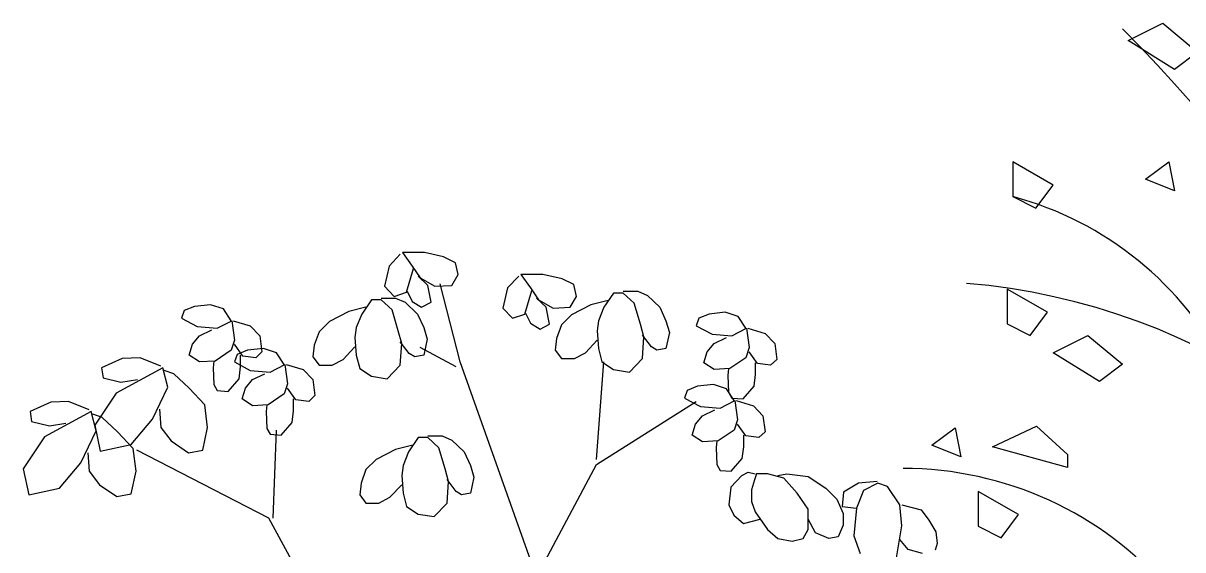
# Model space of a CAD drawing. Header units: millimetres. Extents: x 573003 to 1294762, y -9906 to 413061.
# Drawn here: x 679852.4 to 680322.8, y 38159.5 to 38373 of the extents above; entities that cross this region are included whole.
import ezdxf

# ---------------------------------------------------------------- set-up
doc = ezdxf.new("R2010")
doc.units = ezdxf.units.MM
doc.header["$MEASUREMENT"] = 0
doc.layers.add('A-ELEV-PATT 2', color=252, linetype='Continuous')
doc.layers.add('A-ELEV-PATT 3', color=251, linetype='Continuous')

# ---------------------------------------------------------------- blocks, each defined once
blk = doc.blocks.new('STREE11')
for p, q in [((-0.04929, 0.98422), (-0.05776, 0.97517)), ((-0.0477, 0.98551), (-0.04029, 0.97517)), ((-0.03076, 0.98551), (-0.0477, 0.98551)), ((-0.01594, 0.98228), (-0.03076, 0.98551)), ((-0.00694, 0.97776), (-0.01594, 0.98228)), ((-0.05776, 0.97517), (-0.06147, 0.95966)), ((-0.04453, 0.95513), (-0.03923, 0.97323)), ((-0.04029, 0.97517), (-0.03394, 0.96612)), ((-0.00482, 0.96871), (-0.00694, 0.97776)), ((-0.02812, 0.9603), (-0.03553, 0.96741)), ((-0.03394, 0.96612), (-0.02282, 0.95966)), ((-0.00959, 0.9603), (-0.00482, 0.96871)), ((0.04176, 0.96741), (0.03329, 0.95836)), ((0.04335, 0.96871), (0.05076, 0.95836)), ((0.06029, 0.96871), (0.04335, 0.96871)), ((0.07511, 0.96547), (0.06029, 0.96871)), ((0.08411, 0.96095), (0.07511, 0.96547)), ((-0.06147, 0.95966), (-0.05406, 0.9519)), ((-0.05406, 0.9519), (-0.04453, 0.95513)), ((-0.044, 0.95578), (-0.04029, 0.94802)), ((-0.02547, 0.94737), (-0.02812, 0.9603)), ((-0.02282, 0.95966), (-0.00959, 0.9603)), ((-0.00324, 0.90148), (-0.01859, 0.9616)), ((0.03329, 0.95836), (0.02958, 0.94285)), ((0.04652, 0.93832), (0.05182, 0.95642)), ((0.05076, 0.95836), (0.05711, 0.94931)), ((0.08623, 0.9519), (0.08411, 0.96095)), ((0.11481, 0.95448), (0.1074, 0.9435)), ((0.12222, 0.95448), (0.11481, 0.95448)), ((0.12222, 0.95578), (0.13334, 0.95578)), ((0.13069, 0.94673), (0.12222, 0.95448)), ((0.13334, 0.95578), (0.14075, 0.95255)), ((-0.07152, 0.94931), (-0.07894, 0.93832)), ((-0.06411, 0.94931), (-0.07152, 0.94931)), ((-0.06411, 0.95061), (-0.053, 0.95061)), ((-0.05564, 0.94156), (-0.06411, 0.94931)), ((-0.053, 0.95061), (-0.04559, 0.94737)), ((-0.04559, 0.94737), (-0.03606, 0.93832)), ((-0.04029, 0.94802), (-0.03288, 0.9435)), ((-0.03288, 0.9435), (-0.02547, 0.94737)), ((0.06294, 0.9435), (0.05552, 0.95061)), ((0.05711, 0.94931), (0.06823, 0.94285)), ((0.08146, 0.9435), (0.08623, 0.9519)), ((0.11058, 0.94867), (0.09734, 0.94543)), ((0.13546, 0.93057), (0.13069, 0.94673)), ((0.14075, 0.95255), (0.15028, 0.9435)), ((-0.21551, 0.94091), (-0.21763, 0.93509)), ((-0.20757, 0.94414), (-0.21551, 0.94091)), ((-0.1954, 0.94543), (-0.20757, 0.94414)), ((-0.18534, 0.9422), (-0.1954, 0.94543)), ((-0.17952, 0.93315), (-0.18534, 0.9422)), ((-0.08899, 0.94026), (-0.10382, 0.93251)), ((-0.07576, 0.9435), (-0.08899, 0.94026)), ((-0.07894, 0.93832), (-0.08317, 0.92798)), ((-0.05088, 0.9254), (-0.05564, 0.94156)), ((-0.03606, 0.93832), (-0.03129, 0.92798)), ((0.02958, 0.94285), (0.037, 0.93509)), ((0.037, 0.93509), (0.04652, 0.93832)), ((0.04705, 0.93897), (0.05076, 0.93121)), ((0.06558, 0.93057), (0.06294, 0.9435)), ((0.06823, 0.94285), (0.08146, 0.9435)), ((0.08252, 0.93768), (0.07458, 0.92992)), ((0.09734, 0.94543), (0.08252, 0.93768)), ((0.1074, 0.9435), (0.10317, 0.93315)), ((0.15028, 0.9435), (0.15505, 0.93315)), ((0.1884, 0.93832), (0.18046, 0.93509)), ((0.20057, 0.93962), (0.1884, 0.93832)), ((0.21063, 0.93638), (0.20057, 0.93962)), ((-0.21763, 0.93509), (-0.20545, 0.92863)), ((-0.20545, 0.92863), (-0.1901, 0.92733)), ((-0.1901, 0.92733), (-0.17899, 0.93315)), ((-0.17899, 0.93315), (-0.17687, 0.91828)), ((-0.17793, 0.93315), (-0.16469, 0.92927)), ((-0.16469, 0.92927), (-0.15728, 0.92152)), ((-0.10382, 0.93251), (-0.11176, 0.92475)), ((-0.08317, 0.92798), (-0.08423, 0.92022)), ((-0.03129, 0.92798), (-0.02865, 0.91893)), ((0.05076, 0.93121), (0.05817, 0.92669)), ((0.05817, 0.92669), (0.06558, 0.93057)), ((0.07458, 0.92992), (0.07088, 0.91958)), ((0.10317, 0.93315), (0.10211, 0.9254)), ((0.13811, 0.92087), (0.13546, 0.93057)), ((0.15505, 0.93315), (0.15769, 0.9241)), ((0.18046, 0.93509), (0.17834, 0.92927)), ((0.17834, 0.92927), (0.19051, 0.92281)), ((0.21645, 0.92733), (0.21063, 0.93638)), ((-0.20916, 0.91505), (-0.20387, 0.92152)), ((-0.20387, 0.92152), (-0.19434, 0.92604)), ((-0.15728, 0.92152), (-0.15569, 0.90923)), ((-0.11176, 0.92475), (-0.11546, 0.91441)), ((-0.08423, 0.92022), (-0.08317, 0.90665)), ((-0.04823, 0.9157), (-0.05088, 0.9254)), ((-0.02865, 0.91893), (-0.03129, 0.90665)), ((0.07088, 0.91958), (0.06982, 0.91053)), ((0.10211, 0.9254), (0.10317, 0.91182)), ((0.14393, 0.91311), (0.13705, 0.92216)), ((0.13705, 0.90406), (0.13811, 0.92087)), ((0.15769, 0.9241), (0.15505, 0.91182)), ((0.19051, 0.92281), (0.20586, 0.92152)), ((0.1921, 0.9157), (0.20163, 0.92022)), ((0.20586, 0.92152), (0.21698, 0.92733)), ((0.21698, 0.92733), (0.2191, 0.91247)), ((0.21804, 0.92733), (0.23127, 0.92346)), ((0.23127, 0.92346), (0.23869, 0.9157)), ((-0.21181, 0.90665), (-0.20916, 0.91505)), ((-0.17952, 0.91053), (-0.19169, 0.90212)), ((-0.17687, 0.91828), (-0.17952, 0.91053)), ((-0.17052, 0.906), (-0.17687, 0.91505)), ((-0.16681, 0.91053), (-0.17475, 0.9073)), ((-0.15464, 0.91182), (-0.16681, 0.91053)), ((-0.14458, 0.90859), (-0.15464, 0.91182)), ((-0.11546, 0.91441), (-0.11652, 0.90536)), ((-0.09323, 0.90342), (-0.08423, 0.91311)), ((-0.04241, 0.90794), (-0.04929, 0.91699)), ((-0.04929, 0.89889), (-0.04823, 0.9157)), ((-0.00641, 0.8976), (-0.03394, 0.91247)), ((0.06982, 0.91053), (0.07458, 0.90406)), ((0.09311, 0.90859), (0.10211, 0.91828)), ((0.10317, 0.91182), (0.10581, 0.90148)), ((0.14816, 0.91053), (0.14393, 0.91311)), ((0.15505, 0.91182), (0.14816, 0.91053)), ((0.18681, 0.90923), (0.1921, 0.9157)), ((0.2191, 0.91247), (0.21645, 0.90471)), ((0.23869, 0.9157), (0.24027, 0.90342)), ((-0.26316, 0.90406), (-0.27904, 0.89695)), ((-0.24939, 0.90471), (-0.26316, 0.90406)), ((-0.23351, 0.89825), (-0.24939, 0.90471)), ((-0.20387, 0.90148), (-0.21181, 0.90665)), ((-0.19169, 0.90212), (-0.20387, 0.90148)), ((-0.19275, 0.90212), (-0.19328, 0.89695)), ((-0.17475, 0.9073), (-0.17687, 0.90148)), ((-0.17687, 0.90148), (-0.16469, 0.89501)), ((-0.1721, 0.8976), (-0.1721, 0.90665)), ((-0.16046, 0.90471), (-0.17052, 0.906)), ((-0.15569, 0.90923), (-0.16046, 0.90471)), ((-0.13875, 0.89954), (-0.14458, 0.90859)), ((-0.11652, 0.90536), (-0.11176, 0.89889)), ((-0.1017, 0.89889), (-0.09323, 0.90342)), ((-0.08317, 0.90665), (-0.08052, 0.89631)), ((-0.03817, 0.90536), (-0.04241, 0.90794)), ((-0.03129, 0.90665), (-0.03817, 0.90536)), ((0.05552, 0.73664), (-0.00324, 0.90148)), ((0.07458, 0.90406), (0.08464, 0.90406)), ((0.08464, 0.90406), (0.09311, 0.90859)), ((0.10158, 0.82649), (0.1074, 0.90148)), ((0.10581, 0.90148), (0.11481, 0.89566)), ((0.12699, 0.89372), (0.13705, 0.90406)), ((0.18416, 0.90083), (0.18681, 0.90923)), ((0.21645, 0.90471), (0.20428, 0.89631)), ((0.22545, 0.90018), (0.2191, 0.90923)), ((0.24027, 0.90342), (0.23551, 0.89889)), ((-0.27904, 0.89695), (-0.27798, 0.8892)), ((-0.23192, 0.89695), (-0.26792, 0.87756)), ((-0.22822, 0.88208), (-0.23192, 0.89695)), ((-0.22345, 0.89243), (-0.23086, 0.89501)), ((-0.21181, 0.88144), (-0.22345, 0.89243)), ((-0.19328, 0.89695), (-0.19275, 0.88402)), ((-0.17316, 0.88855), (-0.1721, 0.8976)), ((-0.16469, 0.89501), (-0.14934, 0.89372)), ((-0.16311, 0.8879), (-0.15358, 0.89243)), ((-0.14934, 0.89372), (-0.13823, 0.89954)), ((-0.13823, 0.89954), (-0.13611, 0.88467)), ((-0.13717, 0.89954), (-0.12393, 0.89566)), ((-0.12393, 0.89566), (-0.11652, 0.8879)), ((-0.11176, 0.89889), (-0.1017, 0.89889)), ((-0.08052, 0.89631), (-0.07152, 0.89049)), ((-0.05935, 0.88855), (-0.04929, 0.89889)), ((0.11481, 0.89566), (0.12699, 0.89372)), ((0.1921, 0.89566), (0.18416, 0.90083)), ((0.20428, 0.89631), (0.1921, 0.89566)), ((0.20322, 0.89631), (0.20269, 0.89113)), ((0.22386, 0.89178), (0.22386, 0.90083)), ((0.23551, 0.89889), (0.22545, 0.90018)), ((-0.27798, 0.8892), (-0.26421, 0.88596)), ((-0.26421, 0.88596), (-0.25151, 0.8879)), ((-0.19275, 0.88402), (-0.1901, 0.8795)), ((-0.18163, 0.87885), (-0.17316, 0.88855)), ((-0.1684, 0.88144), (-0.16311, 0.8879)), ((-0.13611, 0.88467), (-0.13875, 0.87691)), ((-0.11652, 0.8879), (-0.11493, 0.87562)), ((-0.07152, 0.89049), (-0.05935, 0.88855)), ((0.19157, 0.88402), (0.1794, 0.88273)), ((0.20163, 0.88079), (0.19157, 0.88402)), ((0.20269, 0.89113), (0.20322, 0.87821)), ((0.2228, 0.88273), (0.22386, 0.89178)), ((-0.26792, 0.87756), (-0.28433, 0.85299)), ((-0.23986, 0.85752), (-0.22822, 0.88208)), ((-0.19963, 0.86851), (-0.21181, 0.88144)), ((-0.1901, 0.8795), (-0.18163, 0.87885)), ((-0.17105, 0.87303), (-0.1684, 0.88144)), ((-0.13875, 0.87691), (-0.15093, 0.86851)), ((-0.12976, 0.87239), (-0.13611, 0.88144)), ((-0.11493, 0.87562), (-0.1197, 0.8711)), ((0.17146, 0.8795), (0.16934, 0.87368)), ((0.1794, 0.88273), (0.17146, 0.8795)), ((0.20745, 0.87174), (0.20163, 0.88079)), ((0.20322, 0.87821), (0.20586, 0.87368)), ((0.21433, 0.87303), (0.2228, 0.88273)), ((-0.31821, 0.87045), (-0.33409, 0.86334)), ((-0.30445, 0.8711), (-0.31821, 0.87045)), ((-0.28857, 0.86463), (-0.30445, 0.8711)), ((-0.23457, 0.86528), (-0.23351, 0.85106)), ((-0.19751, 0.85106), (-0.19963, 0.86851)), ((-0.16311, 0.86786), (-0.17105, 0.87303)), ((-0.15093, 0.86851), (-0.16311, 0.86786)), ((-0.15199, 0.86851), (-0.15252, 0.86334)), ((-0.13134, 0.86398), (-0.13134, 0.87303)), ((-0.1197, 0.8711), (-0.12976, 0.87239)), ((0.10158, 0.82261), (0.17834, 0.8711)), ((0.16934, 0.87368), (0.18151, 0.86722)), ((0.18151, 0.86722), (0.19687, 0.86592)), ((0.19687, 0.86592), (0.20798, 0.87174)), ((0.20586, 0.87368), (0.21433, 0.87303)), ((0.20798, 0.87174), (0.2101, 0.85687)), ((0.20904, 0.87174), (0.22228, 0.86786)), ((0.22228, 0.86786), (0.22969, 0.86011)), ((-0.33409, 0.86334), (-0.33303, 0.85558)), ((-0.28698, 0.86334), (-0.32297, 0.84394)), ((-0.28327, 0.84847), (-0.28698, 0.86334)), ((-0.27851, 0.85881), (-0.28592, 0.8614)), ((-0.26686, 0.84782), (-0.27851, 0.85881)), ((-0.25627, 0.83813), (-0.23986, 0.85752)), ((-0.15252, 0.86334), (-0.15199, 0.85041)), ((-0.1324, 0.85493), (-0.13134, 0.86398)), ((0.17781, 0.85364), (0.1831, 0.86011)), ((0.1831, 0.86011), (0.19263, 0.86463)), ((0.2101, 0.85687), (0.20745, 0.84912)), ((0.22969, 0.86011), (0.23127, 0.84782)), ((-0.33303, 0.85558), (-0.31927, 0.85235)), ((-0.31927, 0.85235), (-0.30656, 0.85429)), ((-0.29492, 0.82391), (-0.28327, 0.84847)), ((-0.28433, 0.85299), (-0.2801, 0.83296)), ((-0.25469, 0.83489), (-0.26686, 0.84782)), ((-0.23351, 0.85106), (-0.22557, 0.84071)), ((-0.20122, 0.8336), (-0.19751, 0.85106)), ((-0.15199, 0.85041), (-0.14934, 0.84588)), ((-0.14722, 0.78124), (-0.14458, 0.84912)), ((-0.14087, 0.84524), (-0.1324, 0.85493)), ((0.17516, 0.84524), (0.17781, 0.85364)), ((0.20745, 0.84912), (0.19528, 0.84071)), ((0.21645, 0.84459), (0.2101, 0.85364)), ((0.23127, 0.84782), (0.22651, 0.8433)), ((-0.32297, 0.84394), (-0.33939, 0.81938)), ((-0.22557, 0.84071), (-0.21234, 0.83166)), ((-0.14934, 0.84588), (-0.14087, 0.84524)), ((-0.03553, 0.8433), (-0.04294, 0.83231)), ((-0.02812, 0.8433), (-0.03553, 0.8433)), ((-0.02812, 0.84459), (-0.017, 0.84459)), ((-0.01965, 0.83554), (-0.02812, 0.8433)), ((-0.017, 0.84459), (-0.00959, 0.84136)), ((-0.00959, 0.84136), (-0.00006, 0.83231)), ((0.1831, 0.84007), (0.17516, 0.84524)), ((0.19528, 0.84071), (0.1831, 0.84007)), ((0.19422, 0.84071), (0.19369, 0.83554)), ((0.21486, 0.83619), (0.21486, 0.84524)), ((0.22651, 0.8433), (0.21645, 0.84459)), ((-0.28962, 0.83166), (-0.28857, 0.81744)), ((-0.2801, 0.83296), (-0.25627, 0.83813)), ((-0.25257, 0.81744), (-0.25469, 0.83489)), ((-0.1504, 0.78124), (-0.25204, 0.8336)), ((-0.21234, 0.83166), (-0.20122, 0.8336)), ((-0.053, 0.83425), (-0.06782, 0.82649)), ((-0.03976, 0.83748), (-0.053, 0.83425)), ((-0.04294, 0.83231), (-0.04717, 0.82197)), ((-0.01488, 0.81938), (-0.01965, 0.83554)), ((-0.00006, 0.83231), (0.0047, 0.82197)), ((0.19369, 0.83554), (0.19422, 0.82261)), ((0.21381, 0.82714), (0.21486, 0.83619)), ((-0.31133, 0.80451), (-0.29492, 0.82391)), ((-0.06782, 0.82649), (-0.07576, 0.81873)), ((-0.04717, 0.82197), (-0.04823, 0.81421)), ((0.0047, 0.82197), (0.00735, 0.81292)), ((0.03382, 0.69527), (0.10158, 0.82261)), ((0.19422, 0.82261), (0.19687, 0.81809)), ((0.20534, 0.81744), (0.21381, 0.82714)), ((-0.33939, 0.81938), (-0.33515, 0.79934)), ((-0.28857, 0.81744), (-0.28063, 0.8071)), ((-0.25627, 0.79999), (-0.25257, 0.81744)), ((-0.07576, 0.81873), (-0.07947, 0.80839)), ((-0.04823, 0.81421), (-0.04717, 0.80063)), ((-0.01224, 0.80968), (-0.01488, 0.81938)), ((0.00735, 0.81292), (0.0047, 0.80063)), ((0.19687, 0.81809), (0.20534, 0.81744)), ((0.21353, 0.81413), (0.20506, 0.80508)), ((0.21353, 0.81413), (0.21829, 0.81672)), ((0.21829, 0.81672), (0.22359, 0.81542)), ((0.22465, 0.81542), (0.22306, 0.8109)), ((0.23312, 0.81542), (0.22465, 0.81542)), ((0.24582, 0.81219), (0.23312, 0.81542)), ((0.24106, 0.81413), (0.24794, 0.81542)), ((0.25588, 0.80056), (0.24582, 0.81219)), ((0.24794, 0.81542), (0.26435, 0.81348)), ((0.26435, 0.81348), (0.27811, 0.80443)), ((-0.33515, 0.79934), (-0.31133, 0.80451)), ((-0.28063, 0.8071), (-0.26739, 0.79805)), ((-0.07947, 0.80839), (-0.08052, 0.79934)), ((-0.05723, 0.7974), (-0.04823, 0.8071)), ((-0.00641, 0.80193), (-0.01329, 0.81098)), ((-0.01329, 0.79288), (-0.01224, 0.80968)), ((0.20506, 0.80508), (0.20347, 0.79151)), ((0.22306, 0.8109), (0.22094, 0.80314)), ((0.22094, 0.80314), (0.22094, 0.79409)), ((0.27811, 0.80443), (0.28658, 0.79603)), ((0.30327, 0.80839), (0.29162, 0.80128)), ((0.31756, 0.80968), (0.30327, 0.80839)), ((0.31809, 0.80839), (0.30697, 0.80257)), ((0.3255, 0.80581), (0.31809, 0.80839)), ((0.33503, 0.79158), (0.3255, 0.80581)), ((-0.26739, 0.79805), (-0.25627, 0.79999)), ((-0.08052, 0.79934), (-0.07576, 0.79288)), ((-0.0657, 0.79288), (-0.05723, 0.7974)), ((-0.04717, 0.80063), (-0.04453, 0.79029)), ((-0.00218, 0.79934), (-0.00641, 0.80193)), ((0.0047, 0.80063), (-0.00218, 0.79934)), ((0.22094, 0.79409), (0.22359, 0.78633)), ((0.26435, 0.78827), (0.25588, 0.80056)), ((0.28658, 0.79603), (0.29135, 0.78504)), ((0.29162, 0.80128), (0.29056, 0.79029)), ((0.30697, 0.80257), (0.30168, 0.789)), ((-0.07576, 0.79288), (-0.0657, 0.79288)), ((-0.04453, 0.79029), (-0.03553, 0.78447)), ((-0.02335, 0.78253), (-0.01329, 0.79288)), ((0.20347, 0.79151), (0.20718, 0.78375)), ((0.22359, 0.78633), (0.23312, 0.77276)), ((0.26435, 0.77276), (0.26435, 0.78827)), ((0.29056, 0.79029), (0.30168, 0.789)), ((0.29135, 0.78504), (0.29135, 0.77599)), ((0.30168, 0.789), (0.29956, 0.76767)), ((0.33662, 0.77542), (0.33503, 0.79158)), ((0.33662, 0.79158), (0.35144, 0.78771)), ((0.35144, 0.78771), (0.35726, 0.77995)), ((-0.03976, 0.57891), (-0.1504, 0.78124)), ((-0.03553, 0.78447), (-0.02335, 0.78253)), ((0.20718, 0.78375), (0.21459, 0.77728)), ((0.21459, 0.77728), (0.22756, 0.78068)), ((0.27017, 0.77017), (0.26435, 0.78052)), ((0.35726, 0.77995), (0.36256, 0.7709)), ((0.23312, 0.77276), (0.24106, 0.76565)), ((0.26064, 0.76565), (0.26435, 0.77276)), ((0.28023, 0.76565), (0.27017, 0.77017)), ((0.29135, 0.77599), (0.28764, 0.76694)), ((0.29956, 0.76767), (0.30433, 0.75409)), ((0.33238, 0.75086), (0.33662, 0.77542)), ((0.36256, 0.7709), (0.36362, 0.76185)), ((0.24106, 0.76565), (0.25217, 0.76371)), ((0.25217, 0.76371), (0.26064, 0.76565)), ((0.28764, 0.76694), (0.28023, 0.76565)), ((0.34138, 0.75732), (0.33503, 0.76508)), ((0.36362, 0.76185), (0.36203, 0.75668)), ((0.3525, 0.75409), (0.34138, 0.75732))]:
    blk.add_line(p, q)
blk = doc.blocks.new('STREE7')
for p, q in [((-0.29747, 0.83723), (-0.27748, 0.84723)), ((-0.27748, 0.84723), (-0.25749, 0.83056)), ((-0.27082, 0.82056), (-0.29747, 0.83723)), ((-0.25749, 0.83056), (-0.27082, 0.82056)), ((-0.3641, 0.76722), (-0.3641, 0.74722)), ((-0.34078, 0.75389), (-0.3641, 0.76722)), ((-0.28748, 0.75722), (-0.27415, 0.76722)), ((-0.27415, 0.76722), (-0.27082, 0.75055)), ((-0.27082, 0.75055), (-0.28748, 0.75722)), ((-0.35077, 0.74055), (-0.34078, 0.75389)), ((-0.3641, 0.74722), (-0.35077, 0.74055)), ((-0.36743, 0.69388), (-0.36743, 0.67387)), ((-0.34411, 0.68054), (-0.36743, 0.69388)), ((-0.3541, 0.66721), (-0.34411, 0.68054)), ((-0.36743, 0.67387), (-0.3541, 0.66721)), ((-0.34078, 0.65721), (-0.32079, 0.66721)), ((-0.32079, 0.66721), (-0.3008, 0.65054)), ((-0.31413, 0.64054), (-0.34078, 0.65721)), ((-0.3008, 0.65054), (-0.31413, 0.64054)), ((-0.41074, 0.60386), (-0.39741, 0.61387)), ((-0.39741, 0.61387), (-0.39408, 0.5972)), ((-0.37578, 0.60296), (-0.35048, 0.61488)), ((-0.35048, 0.61488), (-0.33261, 0.59849)), ((-0.39408, 0.5972), (-0.41074, 0.60386)), ((-0.33261, 0.59104), (-0.37578, 0.60296)), ((-0.33261, 0.59849), (-0.33261, 0.59104)), ((-0.38408, 0.57719), (-0.38408, 0.55719)), ((-0.36077, 0.56386), (-0.38408, 0.57719)), ((-0.37076, 0.55052), (-0.36077, 0.56386)), ((-0.38408, 0.55719), (-0.37076, 0.55052))]:
    blk.add_line(p, q)
for centre, radius, start, end in [((-1.01828, 0.13081), 1.01157, 352.97604, 44.82412), ((-0.41397, 0.55978), 0.19396, 26.78953, 75.0983), ((-0.42302, 0.31842), 0.38016, 24.6833, 85.12963), ((-0.42776, 0.38701), 0.20352, 40.99523, 89.89753)]:
    blk.add_arc(centre, radius, start, end)

msp = doc.modelspace()

# ---------------------------------------------------------------- block references
at = {"layer": 'A-ELEV-PATT 2', "xscale": 527.3437500000001, "yscale": 527.3437500000001, "zscale": 527.3437500000001}
msp.add_blockref('STREE11', (680031.33, 37760.32, 0.04), dxfattribs=at)
at = {"layer": 'A-ELEV-PATT 3', "xscale": 703.125, "yscale": 703.125, "zscale": 703.125}
msp.add_blockref('STREE7', (680509.81, 37777.34, 0.04), dxfattribs=at)

doc.saveas('drawing.dxf')
